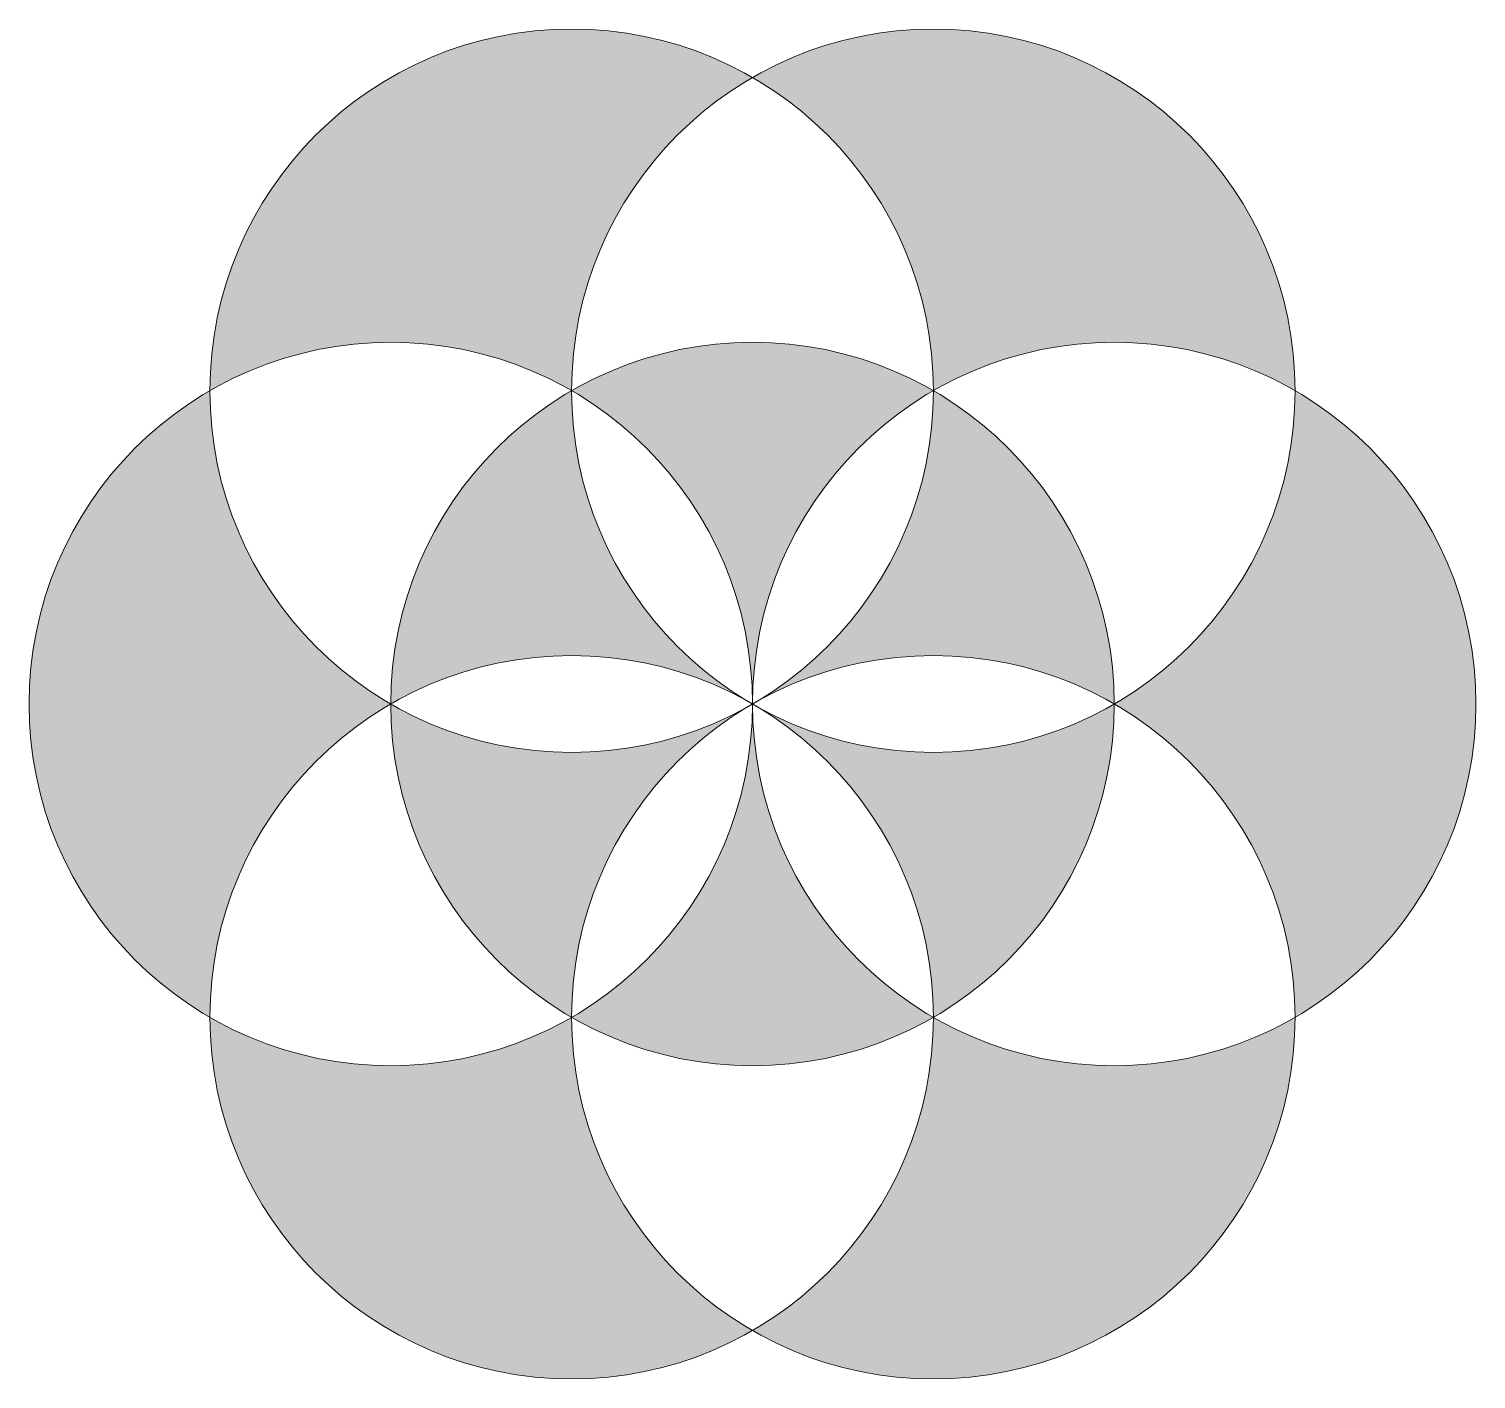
# Model space of a CAD drawing. Header units: inches. Extents: x 87 to 313, y 24 to 236.
import ezdxf

# ---------------------------------------------------------------- set-up
doc = ezdxf.new("R2010")
doc.units = ezdxf.units.IN
doc.header["$MEASUREMENT"] = 0
doc.layers.get('0').update_dxf_attribs({"linetype": 'CONTINUOUS', "lineweight": 0})
doc.layers.add('Color', color=4, linetype='CONTINUOUS', lineweight=0)

msp = doc.modelspace()

# ---------------------------------------------------------------- hatches: boundary and pattern name
at = {"layer": 'Color'}
h = msp.add_hatch(color=256, dxfattribs=at)
edge = h.paths.add_edge_path(flags=0)
edge.add_arc((200, 130), 56.57, 0, 360)
edge.add_arc((256.57, 130), 56.57, 0, 360)
edge.add_arc((228.28, 178.99), 56.57, 0, 360)
edge.add_arc((171.72, 178.99), 56.57, 0, 360)
edge.add_arc((143.43, 130), 56.57, 0, 360)
edge.add_arc((171.72, 81.01), 56.57, 0, 360)
edge.add_arc((228.28, 81.01), 56.57, 0, 360)

# ---------------------------------------------------------------- linework, layer by layer
for centre, radius in [((171.72, 178.99), 56.57), ((228.28, 178.99), 56.57), ((143.43, 130), 56.57), ((200, 130), 56.57), ((256.57, 130), 56.57), ((171.72, 81.01), 56.57), ((228.28, 81.01), 56.57), ((160, 80), 0)]:
    msp.add_circle(centre, radius)

doc.saveas('drawing.dxf')
